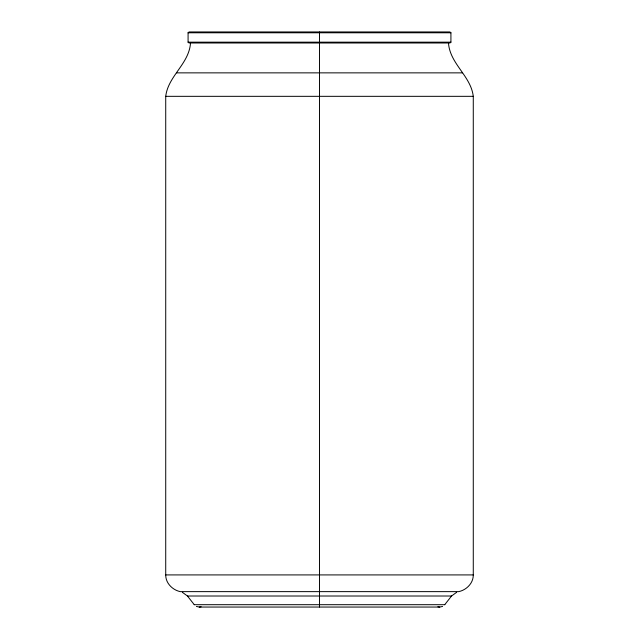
<?xml version="1.0" encoding="UTF-8"?>
<svg xmlns="http://www.w3.org/2000/svg" width="639" height="639" viewBox="0 0 639 639"><rect width="100%" height="100%" fill="white"/><g stroke="black" fill="none" stroke-linecap="round" stroke-linejoin="round"><path stroke-width="0.96" d="M190.518 42.989C189.088 63.932 168.129 75.921 165.725 96.329L165.725 574.916C165.589 583.151 172.506 589.989 180.262 591.634L458.738 591.634C466.494 589.989 473.411 583.151 473.275 574.916L473.275 96.329C470.871 75.921 449.912 63.932 448.482 42.989M444.736 604.694L451.549 596.011L456.661 592.289M442.603 606.427L439.736 607.05L199.264 607.05L196.397 606.427M199.264 607.05L201.149 606.786M188.928 31.95L450.072 31.95M187.994 32.781L451.006 32.781M187.994 42.166L451.006 42.166M188.928 42.989L450.072 42.989M176.516 72.862L462.484 72.862M165.669 96.329L473.331 96.329M165.669 574.916L473.331 574.916M182.339 592.289L187.451 596.011L451.637 596.011M194.184 604.694L444.816 604.694M437.851 606.786L439.736 607.05M187.451 596.011L194.264 604.694M450.918 32.781L450.918 42.166M319.5 31.966L319.5 607.042M188.082 32.781L188.082 42.166"/></g></svg>
